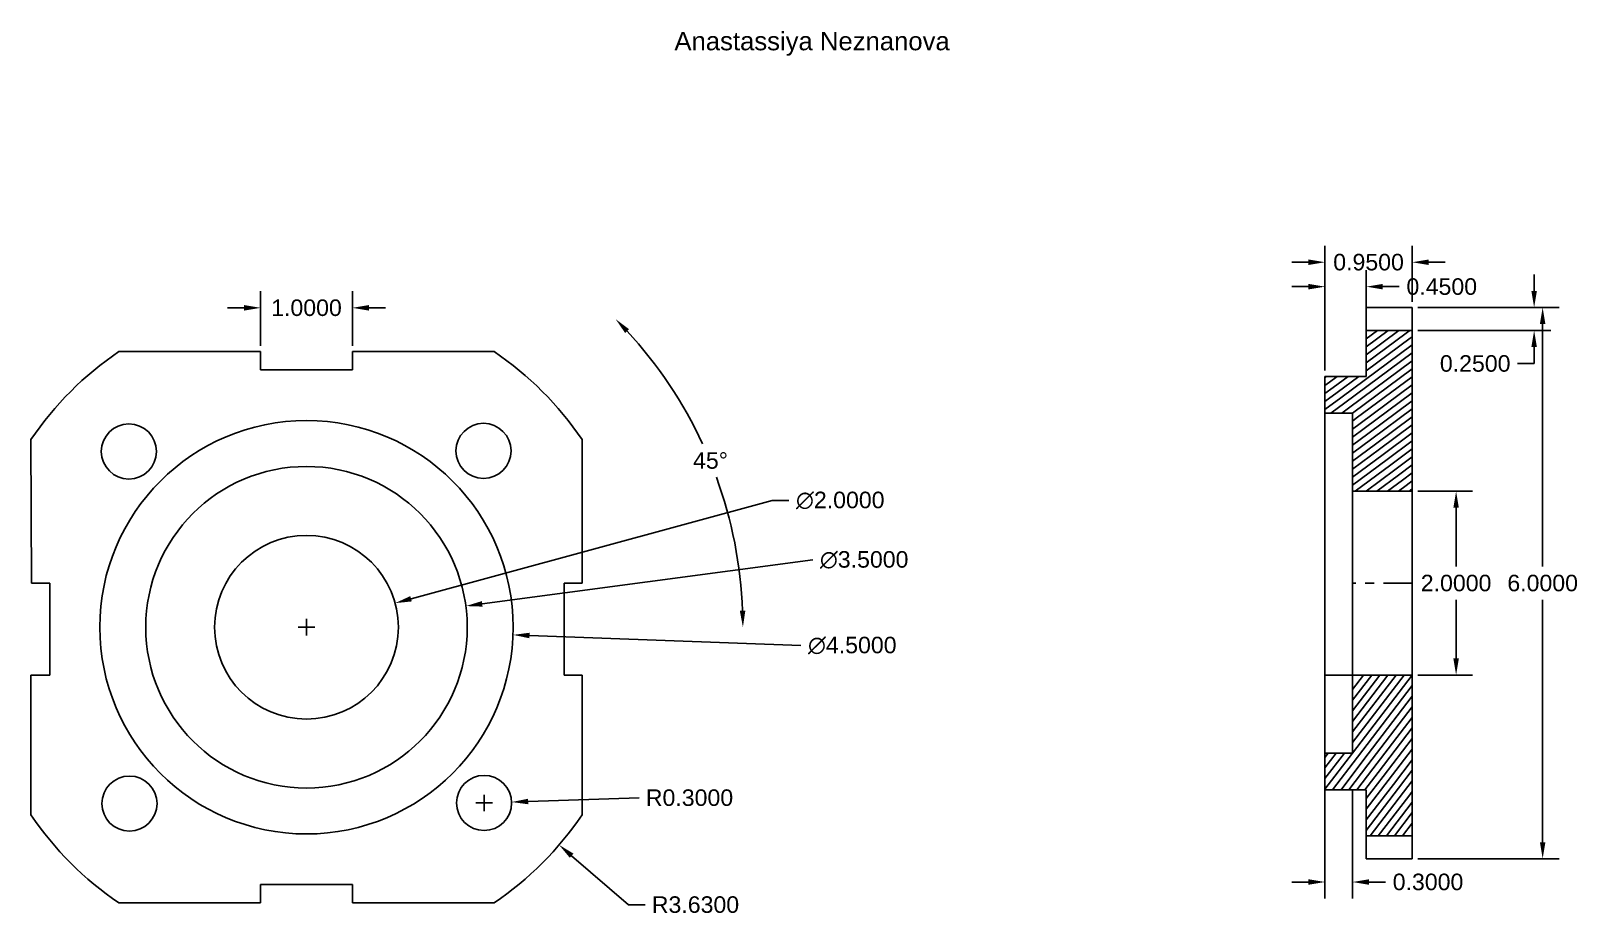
# Model space of a CAD drawing. Header units: inches. Extents: x 9.6 to 89.3, y 36.1 to 61.
# Drawn here: x 72.49 to 89.33, y 51.41 to 61.01 of the extents above; entities outside this region: 1.
import ezdxf

# ---------------------------------------------------------------- set-up
doc = ezdxf.new("R2010")
doc.units = ezdxf.units.IN
doc.header["$MEASUREMENT"] = 0
doc.linetypes.add('PHANTOM2', pattern=[1.25, 0.625, -0.125, 0.125, -0.125, 0.125, -0.125])
doc.styles.get("Standard").update_dxf_attribs({"font": 'arial.ttf'})
doc.dimstyles.get("Standard").update_dxf_attribs({"dimtxt": 0.18, "dimasz": 0.18, "dimexe": 0.18, "dimexo": 0.0625, "dimgap": 0.09, "dimtad": 0, "dimtih": 1, "dimtoh": 1, "dimdec": 4, "dimzin": 0, "dimdsep": 46, "dimtxsty": 'Standard', "dimcen": 0.09, "dimadec": 0, "dimazin": 0, "dimtfac": 1, "dimtdec": 4, "dimtofl": 0, "dimtmove": 0, "dimatfit": 3, "dimfxl": 1, "dimtolj": 1, "dimtzin": 0, "dimarcsym": 0})

# ---------------------------------------------------------------- blocks, each defined once
blk = doc.blocks.new('*D1')
at = {"color": 0, "lineweight": -2, "transparency": 16777216}
for p, q in [((88.86, 58.18), (88.86, 58.36)), ((87.595, 58), (89.04, 58)), ((87.595, 57.75), (89.04, 57.75)), ((88.86, 57.57), (88.86, 57.39)), ((88.86, 57.39), (88.68, 57.39))]:
    blk.add_line(p, q, dxfattribs=at)
at = {"color": 0, "transparency": 16777216}
for points in [[(88.83, 58.18), (88.89, 58.18), (88.86, 58)], [(88.83, 57.57), (88.89, 57.57), (88.86, 57.75)]]:
    blk.add_solid(points, dxfattribs=at)
at = {"layer": 'Defpoints', "color": 0, "transparency": 16777216}
for p in [(87.532, 58), (87.532, 57.75), (88.86, 57.75)]:
    blk.add_point(p, dxfattribs=at)
at = {"color": 0, "transparency": 16777216, "insert": (88.218, 57.39), "char_height": 0.18, "attachment_point": 5}
blk.add_mtext('\\A1;0.2500', dxfattribs=at)
blk = doc.blocks.new('*D2')
at = {"color": 0, "lineweight": -2, "transparency": 16777216}
for p, q in [((86.582, 57.313), (86.582, 58.673)), ((87.532, 58.063), (87.532, 58.673)), ((86.402, 58.493), (86.222, 58.493)), ((87.712, 58.493), (87.892, 58.493))]:
    blk.add_line(p, q, dxfattribs=at)
at = {"color": 0, "transparency": 16777216}
for points in [[(86.402, 58.523), (86.402, 58.463), (86.582, 58.493)], [(87.712, 58.523), (87.712, 58.463), (87.532, 58.493)]]:
    blk.add_solid(points, dxfattribs=at)
at = {"layer": 'Defpoints', "color": 0, "transparency": 16777216}
for p in [(86.582, 58.493), (87.532, 58), (86.582, 57.25)]:
    blk.add_point(p, dxfattribs=at)
at = {"color": 0, "transparency": 16777216, "insert": (87.057, 58.493), "char_height": 0.18, "attachment_point": 5}
blk.add_mtext('\\A1;0.9500', dxfattribs=at)
blk = doc.blocks.new('*D3')
at = {"color": 0, "lineweight": -2, "transparency": 16777216}
for p, q in [((86.582, 57.313), (86.582, 58.407)), ((87.032, 57.313), (87.032, 58.407)), ((86.402, 58.227), (86.222, 58.227)), ((87.212, 58.227), (87.392, 58.227))]:
    blk.add_line(p, q, dxfattribs=at)
at = {"color": 0, "transparency": 16777216}
for points in [[(86.402, 58.257), (86.402, 58.197), (86.582, 58.227)], [(87.212, 58.257), (87.212, 58.197), (87.032, 58.227)]]:
    blk.add_solid(points, dxfattribs=at)
at = {"layer": 'Defpoints', "color": 0, "transparency": 16777216}
for p in [(87.032, 58.227), (86.582, 57.25), (87.032, 57.25)]:
    blk.add_point(p, dxfattribs=at)
at = {"color": 0, "transparency": 16777216, "insert": (87.854, 58.227), "char_height": 0.18, "attachment_point": 5}
blk.add_mtext('\\A1;0.4500', dxfattribs=at)

msp = doc.modelspace()

# ---------------------------------------------------------------- linework, layer by layer
for p, q in [((74.99424, 57.58251), (74.99424, 58.17657)), ((75.99424, 57.58251), (75.99424, 58.17657)), ((74.81424, 57.99657), (74.63424, 57.99657)), ((76.17424, 57.99657), (76.35424, 57.99657)), ((87.03217, 58.00004), (87.53217, 58.00004)), ((87.03217, 57.25004), (87.03217, 58.00004)), ((87.53217, 58.00004), (87.53217, 52.00004)), ((87.53217, 58.00004), (87.53217, 55.00004)), ((87.53217, 58.00004), (87.53217, 57.75004)), ((87.59467, 58.00004), (89.13253, 58.00004)), ((87.53217, 57.75004), (87.03217, 57.75004)), ((87.03217, 57.65958), (87.15377, 57.75004)), ((87.03217, 57.48509), (87.38833, 57.75004)), ((87.03217, 57.57233), (87.27105, 57.75004)), ((87.46672, 57.72111), (87.50561, 57.75004)), ((88.95253, 57.82004), (88.95253, 55.18126)), ((86.75683, 57.01853), (87.53217, 57.59531)), ((87.03217, 57.39784), (87.46672, 57.72111)), ((87.03217, 57.3106), (87.5085, 57.66494)), ((87.5085, 57.66494), (87.53217, 57.68255)), ((87.5085, 57.66494), (87.5085, 57.66494)), ((74.99424, 57.52001), (73.45049, 57.52001)), ((74.99424, 57.52001), (74.99424, 57.32001)), ((75.99424, 57.32001), (75.99424, 57.52001)), ((75.99424, 57.52001), (77.53798, 57.52001)), ((86.79861, 56.96236), (87.53217, 57.50806)), ((86.84039, 56.9062), (87.53217, 57.42082)), ((74.99424, 57.32001), (75.99424, 57.32001)), ((86.58217, 57.25004), (87.03217, 57.25004)), ((86.58217, 57.25004), (87.03217, 57.25004)), ((86.58217, 52.75004), (86.58217, 57.25004)), ((86.58217, 57.25004), (86.58217, 56.95004)), ((86.58217, 57.25004), (86.58217, 56.85004)), ((86.58971, 57.24318), (86.59892, 57.25004)), ((86.63149, 57.18702), (86.7162, 57.25004)), ((86.67327, 57.13086), (86.83348, 57.25004)), ((86.71505, 57.07469), (86.95076, 57.25004)), ((86.88217, 56.85004), (87.53217, 57.33357)), ((86.92395, 56.79387), (87.53217, 57.24633)), ((86.63149, 57.18702), (86.58217, 57.15033)), ((86.67327, 57.13086), (86.58217, 57.06309)), ((86.71505, 57.07469), (86.58217, 56.97584)), ((86.96573, 56.73771), (87.53217, 57.15908)), ((87.00751, 56.68154), (87.53217, 57.07184)), ((86.75683, 57.01853), (86.58217, 56.8886)), ((86.79861, 56.96236), (86.64761, 56.85004)), ((86.84039, 56.9062), (86.76489, 56.85004)), ((87.04929, 56.62538), (87.53217, 56.98459)), ((87.09107, 56.56922), (87.53217, 56.89735)), ((86.58217, 56.85004), (86.88217, 56.85004)), ((86.58217, 56.85004), (86.88217, 56.85004)), ((86.88217, 56.85004), (86.88217, 53.15004)), ((86.92395, 56.79387), (86.88217, 56.76279)), ((86.96573, 56.73771), (86.88217, 56.67555)), ((87.13286, 56.51305), (87.53217, 56.8101)), ((87.13286, 56.51305), (87.53217, 56.8101)), ((72.5, 54.99997), (72.49424, 56.56375)), ((78.49424, 55), (78.49424, 56.56375)), ((87.00751, 56.68154), (86.88217, 56.5883)), ((87.04929, 56.62538), (86.88217, 56.50041)), ((87.09107, 56.56922), (86.88217, 56.41381)), ((87.17464, 56.45689), (87.53217, 56.72286)), ((87.21642, 56.40072), (87.53217, 56.63562)), ((87.13286, 56.51305), (86.88217, 56.32657)), ((87.17464, 56.45689), (86.88217, 56.23932)), ((87.21642, 56.40072), (86.88217, 56.15208)), ((87.2582, 56.34456), (87.53217, 56.54837)), ((87.29998, 56.2884), (87.53217, 56.46113)), ((87.2582, 56.34456), (86.88217, 56.06484)), ((87.29998, 56.2884), (86.91234, 56.00004)), ((87.34176, 56.23223), (87.02962, 56.00004)), ((87.34176, 56.23223), (87.53217, 56.37388)), ((87.38354, 56.17607), (87.53217, 56.28664)), ((87.38354, 56.17607), (87.1469, 56.00004)), ((87.42532, 56.1199), (87.26418, 56.00004)), ((87.4671, 56.06374), (87.38146, 56.00004)), ((87.42532, 56.1199), (87.53217, 56.19939)), ((87.4671, 56.06374), (87.53217, 56.11215)), ((80.56537, 55.89972), (76.63285, 54.82979)), ((80.74537, 55.89972), (80.56537, 55.89972)), ((87.53217, 56.00004), (86.88217, 56.00004)), ((87.50888, 56.00758), (87.49874, 56.00004)), ((87.50888, 56.00758), (87.53217, 56.0249)), ((87.53217, 55.00004), (87.53217, 56.00004)), ((87.59467, 56.00004), (88.1902, 56.00004)), ((88.0102, 55.82004), (88.0102, 55.18126)), ((81.00569, 55.25255), (77.40741, 54.77429)), ((72.5, 54.99997), (72.7, 54.99998)), ((72.7, 54.99998), (72.7, 53.99998)), ((72.7, 54.58251), (72.7, 54.99998)), ((78.49424, 55), (78.3, 55)), ((78.3, 55), (78.3, 54)), ((87.53217, 55.00004), (87.53217, 52.00004)), ((87.53217, 55.00004), (87.53217, 54.00004)), ((88.0102, 54.18004), (88.0102, 54.81881)), ((88.95253, 52.18004), (88.95253, 54.81881)), ((75.49424, 54.43001), (75.49424, 54.61001)), ((75.49424, 54.43001), (75.49424, 54.61001)), ((75.49424, 54.43001), (75.49424, 54.61001)), ((75.49424, 54.43001), (75.49424, 54.61001)), ((75.40424, 54.52001), (75.58424, 54.52001)), ((75.40424, 54.52001), (75.58424, 54.52001)), ((75.40424, 54.52001), (75.58424, 54.52001)), ((75.40424, 54.52001), (75.58424, 54.52001)), ((80.87618, 54.32061), (77.92257, 54.43004)), ((72.49424, 52.47626), (72.49424, 53.99999)), ((72.7, 53.99998), (72.49424, 53.99999)), ((78.3, 54), (78.49424, 54)), ((78.49424, 52.47626), (78.49424, 54)), ((78.49424, 54), (78.49424, 52.47626)), ((87.53217, 54.00004), (86.58217, 54.00004)), ((86.88217, 53.15004), (87.53217, 54.00004)), ((86.88217, 53.26527), (87.44405, 54.00004)), ((86.88217, 53.38051), (87.35593, 54.00004)), ((86.88217, 53.49574), (87.26781, 54.00004)), ((86.88217, 53.61098), (87.17969, 54.00004)), ((87.09157, 54.00004), (86.88217, 53.72622)), ((86.88217, 53.84145), (87.00344, 54.00004)), ((86.93778, 53.10751), (87.53217, 53.8848)), ((87.59467, 54.00004), (88.1902, 54.00004)), ((86.99338, 53.06499), (87.53217, 53.76956)), ((87.04899, 53.02247), (87.53217, 53.65433)), ((87.10459, 52.97995), (87.53217, 53.53909)), ((87.1602, 52.93743), (87.53217, 53.42386)), ((87.2158, 52.89491), (87.53217, 53.30862)), ((87.27141, 52.85239), (87.53217, 53.19339)), ((86.58217, 52.75004), (86.58217, 53.15004)), ((86.58217, 53.15004), (86.88217, 53.15004)), ((86.61781, 53.15004), (86.58217, 53.10344)), ((86.70593, 53.15004), (86.58217, 52.9882)), ((86.79405, 53.15004), (86.58217, 52.87296)), ((86.88217, 53.15004), (86.58217, 52.75773)), ((86.58217, 53.08754), (86.58217, 51.56683)), ((86.93778, 53.10751), (86.66441, 52.75004)), ((86.99338, 53.06499), (86.75723, 52.75004)), ((87.32701, 52.80986), (87.53217, 53.07815)), ((87.32701, 52.80986), (87.53217, 53.07815)), ((87.04899, 53.02247), (86.84065, 52.75004)), ((87.10459, 52.97995), (86.92878, 52.75004)), ((87.1602, 52.93743), (87.0169, 52.75004)), ((87.2158, 52.89491), (87.03217, 52.65478)), ((87.38262, 52.76734), (87.53217, 52.96291)), ((77.42785, 52.51701), (77.42785, 52.69701)), ((86.58217, 52.75004), (87.03217, 52.75004)), ((86.58217, 52.75004), (87.03217, 52.75004)), ((86.88217, 52.75004), (86.88217, 51.56683)), ((87.27141, 52.85239), (87.03217, 52.53954)), ((87.32701, 52.80986), (87.03217, 52.4243)), ((87.38262, 52.76734), (87.03217, 52.30907)), ((87.03217, 52.75004), (87.03217, 52.00004)), ((87.43822, 52.72482), (87.07515, 52.25004)), ((87.43822, 52.72482), (87.53217, 52.84768)), ((87.49383, 52.6823), (87.53217, 52.73244)), ((77.33785, 52.60701), (77.51785, 52.60701)), ((79.11488, 52.66384), (77.90758, 52.62317)), ((87.49383, 52.6823), (87.16327, 52.25004)), ((87.53217, 52.61721), (87.2514, 52.25004)), ((87.53217, 52.50197), (87.33952, 52.25004)), ((87.53217, 52.38674), (87.42764, 52.25004)), ((87.53217, 52.25004), (87.03217, 52.25004)), ((87.53217, 52.00004), (87.53217, 52.25004)), ((79, 51.5), (78.38087, 52.03335)), ((87.53217, 52.00004), (87.03217, 52.00004)), ((87.59467, 52.00004), (89.13253, 52.00004)), ((74.99424, 51.52001), (74.99424, 51.72001)), ((74.99424, 51.72001), (75.99424, 51.72001)), ((75.99424, 51.72001), (75.99424, 51.52001)), ((86.40217, 51.74683), (86.22217, 51.74683)), ((87.06217, 51.74683), (87.24217, 51.74683)), ((73.45049, 51.52001), (74.99424, 51.52001)), ((77.53798, 51.52001), (75.99424, 51.52001)), ((79.18, 51.5), (79, 51.5))]:
    msp.add_line(p, q)
at = {"linetype": 'PHANTOM2', "ltscale": 0.5}
msp.add_line((87.53217, 55.00004), (86.88217, 55.00004), dxfattribs=at)
msp.add_lwpolyline([(15.64384, 36.30519), (9.64615, 36.30519), (9.64615, 36.13868), (15.64384, 36.13868)], close=True)
for centre, radius in [((75.49424, 54.52001), 2.25), ((73.56062, 56.433), 0.3), ((77.42136, 56.43953), 0.3), ((77.42136, 56.43953), 0.3), ((75.49424, 54.52001), 1.75), ((75.49424, 54.52001), 1), ((73.56711, 52.60048), 0.3), ((77.42785, 52.60701), 0.3)]:
    msp.add_circle(centre, radius)
for radius, start, end in [(4.75133, 24.840529, 42.716076), (3.63, 124.264603, 145.735397), (3.63, 34.264603, 55.735397), (4.75133, 2.170732, 20.087035), (3.63, 214.264603, 235.735397), (3.63, 304.264603, 325.735397)]:
    msp.add_arc((75.49424, 54.52001), radius, start, end)
for points in [[(74.81424, 58.02657), (74.81424, 57.96657), (74.99424, 57.99657)], [(76.17424, 58.02657), (76.17424, 57.96657), (75.99424, 57.99657)], [(88.92253, 57.82004), (88.98253, 57.82004), (88.95253, 58.00004)], [(78.9635, 57.72238), (79.0068, 57.76391), (78.86056, 57.87306)], [(87.9802, 55.82004), (88.0402, 55.82004), (88.0102, 56.00004)], [(76.62497, 54.85874), (76.64072, 54.80084), (76.45916, 54.78254)], [(77.40346, 54.80403), (77.41136, 54.74455), (77.22898, 54.75058)], [(80.27215, 54.70054), (80.21216, 54.69941), (80.24556, 54.52001)], [(77.92368, 54.46002), (77.92146, 54.40006), (77.74269, 54.4367)], [(87.9802, 54.18004), (88.0402, 54.18004), (88.0102, 54.00004)], [(77.90657, 52.65316), (77.90859, 52.59319), (77.72768, 52.61711)], [(78.40045, 52.05608), (78.36129, 52.01062), (78.24449, 52.15083)], [(88.92253, 52.18004), (88.98253, 52.18004), (88.95253, 52.00004)], [(86.40217, 51.77683), (86.40217, 51.71683), (86.58217, 51.74683)], [(87.06217, 51.77683), (87.06217, 51.71683), (86.88217, 51.74683)]]:
    msp.add_solid(points)

# ---------------------------------------------------------------- texts
for s, p in [('45°', (79.70274, 56.24515)), ('0.3000', (87.31989, 51.65806))]:
    msp.add_text(s, height=0.18).set_placement(p)
at = {"insert": (79.5, 61), "char_height": 0.2, "attachment_point": 1}
msp.add_mtext_dynamic_manual_height_columns('Anastassiya Neznanova', width=10, gutter_width=1, heights=[0], dxfattribs=at)
at = {"char_height": 0.18, "attachment_point": 5}
for s, insert in [('\\A1;1.0000', (75.49424, 57.99657)), ('\\A1;∅2.0000', (81.30562, 55.89972)), ('\\A1;∅3.5000', (81.56595, 55.25255)), ('\\A1;2.0000', (88.0102, 55.00004)), ('\\A1;6.0000', (88.95253, 55.00004)), ('\\A1;∅4.5000', (81.43644, 54.32061)), ('\\A1;R0.3000', (79.66409, 52.66384)), ('\\A1;R3.6300', (79.72921, 51.5))]:
    msp.add_mtext(s, dxfattribs=dict(at, insert=insert))

# ---------------------------------------------------------------- dimensions: what is measured, and where the dimension line sits
for base, p1, p2, picture, middle in [((86.58217, 58.49304), (87.53217, 58.00004), (86.58217, 57.25004), '*D2', (87.05717, 58.49304)), ((87.03217, 58.22686), (86.58217, 57.25004), (87.03217, 57.25004), '*D3', (87.85421, 58.22686))]:
    dim = msp.add_linear_dim(base=base, p1=p1, p2=p2, dimstyle='Standard')
    dim.commit()
    dim.dimension.update_dxf_attribs({"geometry": picture, "text_midpoint": middle})
dim = msp.add_linear_dim(base=(88.86035, 57.75004), p1=(87.53217, 58.00004), p2=(87.53217, 57.75004), angle=90, dimstyle='Standard')
dim.commit()
dim.dimension.update_dxf_attribs({"geometry": '*D1', "text_midpoint": (88.21831, 57.39004)})

doc.saveas('drawing.dxf')
